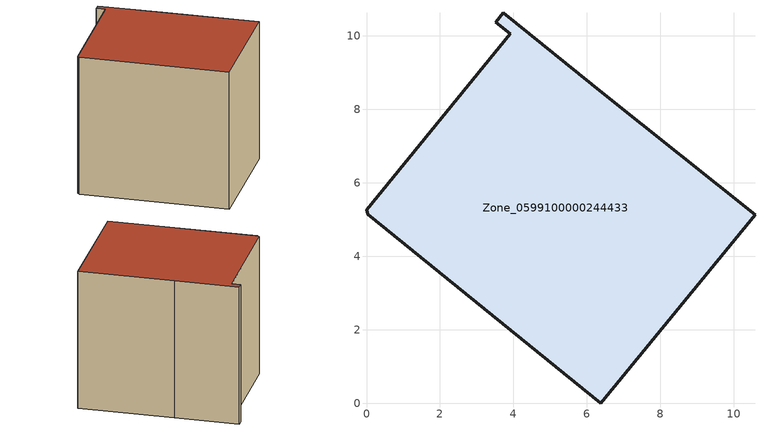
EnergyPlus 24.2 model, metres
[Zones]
Zone_0599100000244433
 floor ground (C_G): 3.91,10.06 3.52,10.38 3.73,10.63 6.49,8.4 10.58,5.13 6.38,0 0.04,5.15 0,5.27 z0
 wall outside (C_F): 0.04,5.15 6.38,0 10.58,5.13 6.49,8.4 3.73,10.63 3.52,10.38 3.91,10.06 0,5.27 0.04,5.15 z0:7.97
 roof outside (C_R): 3.91,10.06 0,5.27 0.04,5.15 6.38,0 10.58,5.13 6.49,8.4 3.73,10.63 3.52,10.38 z7.97
[BUILDING]
Pand.0599100000244433: North Axis=0; Terrain=City; Loads Convergence Tolerance Value=0.04; Temperature Convergence Tolerance Value=0.4; Solar Distribution=FullExterior; Maximum Number of Warmup Days=25; Minimum Number of Warmup Days=1
[Site:Location]
Rotterdam.The.Hague.AP_ZH_NLD Design_Conditions: Latitude=51.96; Longitude=4.45; Time Zone=1; Elevation=-4.5
[SITE:GROUNDTEMPERATURE:BUILDINGSURFACE]
18, 18, 18, 18, 18, 18, 18, 18, 18, 18, 18, 18
[MATERIAL] Thermal Absorptance=0.9; Solar Absorptance=0.7; Visible Absorptance=0.7
Name | Roughness | Thickness | Conductivity | Density | Specific Heat
G.TC.1946-1964 | MediumSmooth | 0.15 | 1 | 540 | 1210
F.TC.1946-1964 | Rough | 0.3 | 0.857143 | 1920 | 840
R.TC.1946-1964 | MediumRough | 0.2 | 0.235294 | 1500 | 1000
[CONSTRUCTION]
C_G: G.TC.1946-1964
C_F: F.TC.1946-1964
C_R: R.TC.1946-1964
[ZONE]
Zone_0599100000244433: Type=1; Multiplier=1; Ceiling Height=Autocalculate; Volume=Autocalculate; Floor Area=autocalculate; Part of Total Floor Area=Yes
[ZONEINFILTRATION:DESIGNFLOWRATE]
Infil_Zone_0599100000244433: Zone or ZoneList or Space or SpaceList=Zone_0599100000244433; Schedule=AlwaysOn; Design Flow Rate Calculation Method=Flow/Area; Flow Rate per Floor Area=0.003; Constant Term Coefficient=1; Temperature Term Coefficient=0; Velocity Term Coefficient=0; Velocity Squared Term Coefficient=0
[HVACTEMPLATE:ZONE:IDEALLOADSAIRSYSTEM]
Zone_0599100000244433: Maximum Heating Supply Air Temperature=50; Minimum Cooling Supply Air Temperature=13; Maximum Heating Supply Air Humidity Ratio=0.0156; Minimum Cooling Supply Air Humidity Ratio=0.0077; Heating Limit=NoLimit; Cooling Limit=NoLimit; Dehumidification Control Type=ConstantSensibleHeatRatio; Cooling Sensible Heat Ratio=0.7; Dehumidification Setpoint=60; Humidification Control Type=None; Humidification Setpoint=30; Outdoor Air Method=None; Outdoor Air Flow Rate per Person=0.00944; Outdoor Air Flow Rate per Zone Floor Area=0; Outdoor Air Flow Rate per Zone=0; Demand Controlled Ventilation Type=None; Outdoor Air Economizer Type=NoEconomizer; Heat Recovery Type=None; Sensible Heat Recovery Effectiveness=0.7; Latent Heat Recovery Effectiveness=0.65
[ZONECONTROL:THERMOSTAT]
ThermostatControl_Zone_0599100000244433: Zone or ZoneList=Zone_0599100000244433; Control Type Schedule=DualSetpointControlType; Control 1=Thermostat_Zone_0599100000244433; Temperature Difference Between Cutout And Setpoint=0
[THERMOSTATSETPOINT:DUALSETPOINT]
Thermostat_Zone_0599100000244433: Heating Setpoint Temperature Schedule=HeatingSetpoint_Zone_0599100000244433; Cooling Setpoint Temperature Schedule=CoolingSetpoint_Zone_0599100000244433
[SCHEDULE:COMPACT]
HeatingSetpoint_Zone_0599100000244433: Through: 12/31, For: AllDays, Until: 24:00, 21
CoolingSetpoint_Zone_0599100000244433: Through: 12/31, For: AllDays, Until: 24:00, 24
DualSetpointControlType: Through: 12/31, For: AllDays, Until: 24:00, 4
AlwaysOn: Through: 12/31, For: AllDays, Until: 24:00, 1
